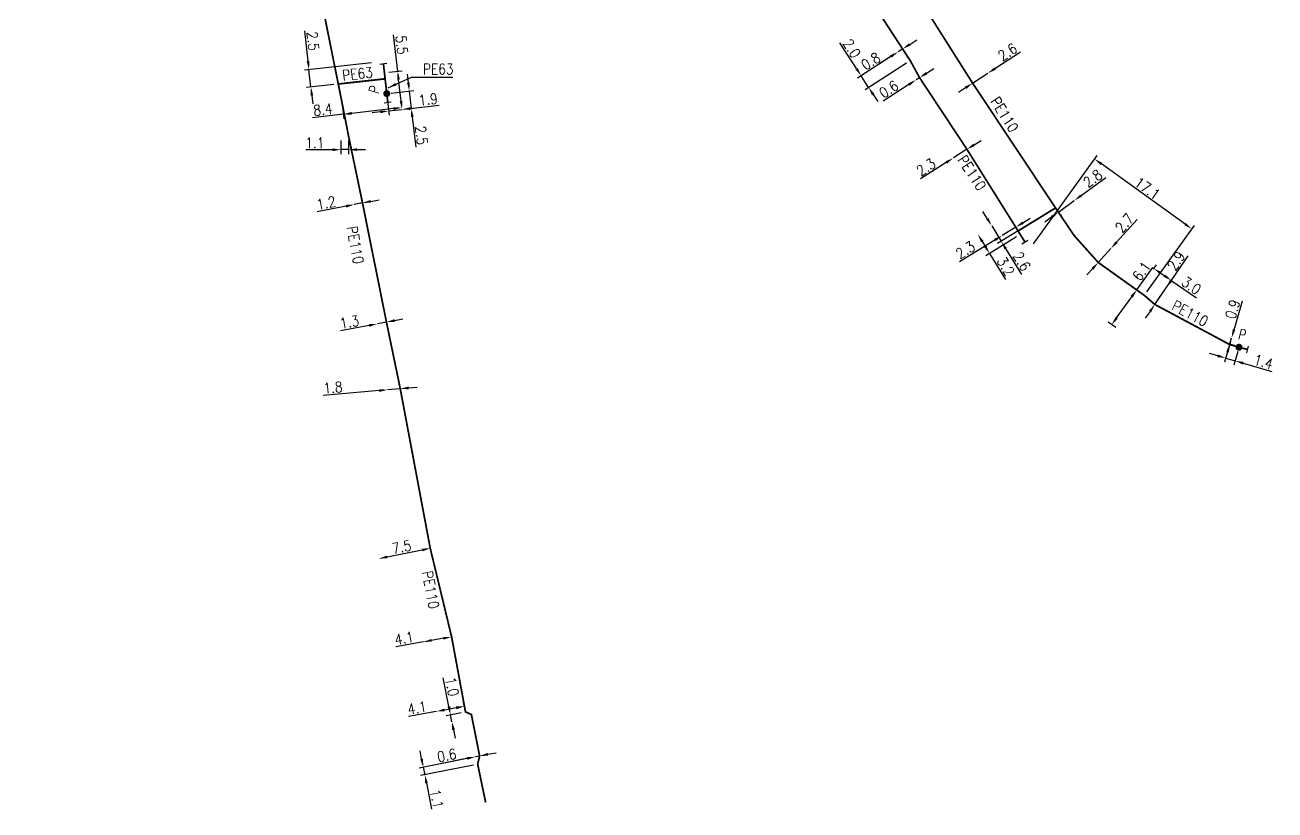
# Model space of a CAD drawing. Header units: millimetres. Extents: x 146997 to 147991, y 130998 to 131775.
# Drawn here: x 146999.9 to 147178.3, y 130998.9 to 131111 of the extents above; entities that cross this region are included whole.
import ezdxf
from ezdxf.enums import TextEntityAlignment as Align

# ---------------------------------------------------------------- set-up
doc = ezdxf.new("R2010")
doc.units = ezdxf.units.MM
doc.header["$PDMODE"] = 34
doc.linetypes.add('L_100_PE', pattern=[14, 10, -1.5, 1, -1.5])
doc.layers.get('0').update_dxf_attribs({"linetype": 'CONTINUOUS'})
doc.layers.get('Defpoints').update_dxf_attribs({"linetype": 'CONTINUOUS'})
for name, color, linetype in [('L_140', 3, 'CONTINUOUS'), ('L_300', 7, 'CONTINUOUS'), ('L_340', 7, 'CONTINUOUS')]:
    doc.layers.add(name, color=color, linetype=linetype)
doc.styles.add('G_ROMANS', font='ROMANS.SHX', dxfattribs={"width": 0.75})
doc.styles.get("Standard").update_dxf_attribs({"font": 'romans.shx', "width": 0.85})
doc.dimstyles.get("Standard").update_dxf_attribs({"dimtxt": 1.5, "dimasz": 1.2, "dimexe": 0.625, "dimexo": 0.625, "dimgap": 0.25, "dimtad": 1, "dimdec": 1, "dimzin": 0, "dimdsep": 46, "dimtxsty": 'Standard', "dimcen": -0.5, "dimadec": 0, "dimazin": 0, "dimtfac": 1, "dimtdec": 1, "dimtmove": 0, "dimatfit": 3, "dimfxl": 0, "dimtolj": 1, "dimtzin": 0, "dimarcsym": 0})

# ---------------------------------------------------------------- blocks, each defined once
blk = doc.blocks.new('*D7')
at = {"layer": 'Defpoints', "color": 0, "linetype": 'Continuous', "transparency": 16777216}
for p in [(147152.55, 131091.84), (147143.49, 131079.22), (147159.64, 131072.39)]:
    blk.add_point(p, dxfattribs=at)
at = {"layer": 'L_140', "color": 0, "linetype": 'Continuous', "lineweight": -2, "transparency": 16777216}
for p, q in [((147143.85, 131079.73), (147152.91, 131092.34)), ((147165.46, 131082.56), (147153.52, 131091.14)), ((147160, 131072.9), (147166.8, 131082.37))]:
    blk.add_line(p, q, dxfattribs=at)
at = {"layer": 'L_140', "color": 0, "linetype": 'Continuous', "transparency": 16777216}
for points in [[(147153.64, 131091.3), (147153.41, 131090.97), (147152.55, 131091.84)], [(147165.58, 131082.72), (147165.35, 131082.4), (147166.44, 131081.86)]]:
    blk.add_solid(points, dxfattribs=at)
at = {"layer": 'L_140', "color": 0, "linetype": 'Continuous', "transparency": 16777216, "insert": (147160.08, 131087.66), "char_height": 1.5, "attachment_point": 5, "rotation": 324.3201}
blk.add_mtext('\\A1;17.1', dxfattribs=at)
blk = doc.blocks.new('*D8')
at = {"layer": 'Defpoints', "color": 0, "linetype": 'Continuous', "transparency": 16777216}
for p in [(147159.64, 131072.39), (147155, 131068.21), (147156.08, 131067.43)]:
    blk.add_point(p, dxfattribs=at)
at = {"layer": 'L_140', "color": 0, "linetype": 'Continuous', "lineweight": -2, "transparency": 16777216}
for p, q in [((147158.56, 131073.16), (147160.86, 131076.37)), ((147155.7, 131069.18), (147157.86, 131072.19)), ((147159.13, 131072.75), (147158.05, 131073.53)), ((147155.57, 131067.8), (147154.49, 131068.57))]:
    blk.add_line(p, q, dxfattribs=at)
at = {"layer": 'L_140', "color": 0, "linetype": 'Continuous', "transparency": 16777216}
for points in [[(147157.7, 131072.3), (147158.02, 131072.07), (147158.56, 131073.16)], [(147155.54, 131069.3), (147155.86, 131069.06), (147155, 131068.21)]]:
    blk.add_solid(points, dxfattribs=at)
at = {"layer": 'L_140', "color": 0, "linetype": 'Continuous', "transparency": 16777216, "insert": (147159.25, 131075.83), "char_height": 1.5, "attachment_point": 5, "rotation": 54.3201}
blk.add_mtext('\\A1;6.1', dxfattribs=at)
blk = doc.blocks.new('*D9')
at = {"layer": 'Defpoints', "color": 0, "linetype": 'Continuous', "transparency": 16777216}
for p in [(147170.52, 131065.86), (147172.11, 131066.33), (147172.11, 131066.33)]:
    blk.add_point(p, dxfattribs=at)
at = {"layer": 'L_140', "color": 0, "linetype": 'Continuous', "lineweight": -2, "transparency": 16777216}
for p, q in [((147172.45, 131067.48), (147173.65, 131071.62)), ((147171.12, 131065.68), (147172.46, 131065.29)), ((147171.86, 131065.47), (147172.11, 131066.33)), ((147171.53, 131064.31), (147171.19, 131063.16))]:
    blk.add_line(p, q, dxfattribs=at)
at = {"layer": 'L_140', "color": 0, "linetype": 'Continuous', "transparency": 16777216}
for points in [[(147172.26, 131067.54), (147172.64, 131067.43), (147172.11, 131066.33)], [(147171.34, 131064.37), (147171.72, 131064.26), (147171.86, 131065.47)]]:
    blk.add_solid(points, dxfattribs=at)
at = {"layer": 'L_140', "color": 0, "linetype": 'Continuous', "transparency": 16777216, "insert": (147172.26, 131070.41), "char_height": 1.5, "attachment_point": 5, "rotation": 73.8123}
blk.add_mtext('\\A1;0.9', dxfattribs=at)
blk = doc.blocks.new('*D10')
at = {"layer": 'Defpoints', "color": 0, "linetype": 'Continuous', "transparency": 16777216}
for p in [(147172.11, 131066.33), (147173.18, 131064.98), (147172.62, 131063.04)]:
    blk.add_point(p, dxfattribs=at)
at = {"layer": 'L_300', "color": 0, "linetype": 'Continuous', "lineweight": -2, "transparency": 16777216}
for p, q in [((147171.94, 131065.73), (147171.1, 131062.83)), ((147170.12, 131063.76), (147168.97, 131064.09)), ((147171.27, 131063.43), (147172.62, 131063.04)), ((147173, 131064.38), (147172.44, 131062.44)), ((147173.77, 131062.7), (147177.85, 131061.52))]:
    blk.add_line(p, q, dxfattribs=at)
at = {"layer": 'L_300', "color": 0, "linetype": 'Continuous', "transparency": 16777216}
for points in [[(147170.17, 131063.95), (147170.06, 131063.57), (147171.27, 131063.43)], [(147173.82, 131062.89), (147173.71, 131062.51), (147172.62, 131063.04)]]:
    blk.add_solid(points, dxfattribs=at)
at = {"layer": 'L_300', "color": 0, "linetype": 'Continuous', "transparency": 16777216, "insert": (147176.66, 131062.9), "char_height": 1.5, "attachment_point": 5, "rotation": 343.8114}
blk.add_mtext('\\A1;1.4', dxfattribs=at)
blk = doc.blocks.new('L_300_12')
at = {"color": 0, "linetype": 'Continuous', "const_width": 0.497, "flags": 128}
blk.add_lwpolyline([(-0.25, 0, 1), (0.25, 0, 1)], format="xyb", close=True, dxfattribs=at)
at = {"color": 0, "linetype": 'Continuous', "style": 'G_ROMANS', "width": 0.75}
blk.add_text('P', height=1.5, dxfattribs=at).set_placement((0, 1.85), align=Align.MIDDLE)
at = {"color": 0, "linetype": 'Continuous', "width": 0.75, "flags": 3}
for tag, p in [('DEF_LEG', (0, -5)), ('DEF_COUP', (0, -7.5)), ('DEF_TYPE', (0, -10))]:
    blk.add_attdef(tag, text='', height=1.2, dxfattribs=at).set_placement(p, align=Align.MIDDLE)
blk = doc.blocks.new('L_340_07')
at = {"color": 0, "linetype": 'Continuous', "const_width": 0.25, "flags": 128}
blk.add_lwpolyline([(0, 0), (1.25, 0)], dxfattribs=at)
at = {"color": 0, "linetype": 'Continuous', "flags": 128}
blk.add_lwpolyline([(1.25, -0.5), (1.25, 0.5)], dxfattribs=at)
at = {"color": 0, "linetype": 'Continuous', "width": 0.75, "flags": 3}
for tag, p in [('DEF_LEG', (0.72, -3.47)), ('DEF_COUP', (0.72, -5.97)), ('DEF_TYPE', (0.72, -8.47))]:
    blk.add_attdef(tag, text='', height=1.2, dxfattribs=at).set_placement(p, align=Align.MIDDLE)
blk = doc.blocks.new('*D519')
at = {"layer": 'Defpoints', "color": 0, "linetype": 'Continuous', "transparency": 16777216}
for p in [(147161.02, 131076.22), (147160.6, 131075.61), (147161.14, 131071.09)]:
    blk.add_point(p, dxfattribs=at)
at = {"layer": 'L_140', "color": 0, "linetype": 'Continuous', "lineweight": -2, "transparency": 16777216}
for p, q in [((147160.95, 131076.12), (147161.37, 131076.73)), ((147161.49, 131071.6), (147163.85, 131075.04)), ((147162.01, 131075.54), (147162.5, 131075.2)), ((147163.49, 131074.52), (147167.1, 131072.05))]:
    blk.add_line(p, q, dxfattribs=at)
at = {"layer": 'L_140', "color": 0, "linetype": 'Continuous', "transparency": 16777216}
for points in [[(147162.12, 131075.7), (147161.89, 131075.37), (147161.02, 131076.22)], [(147162.62, 131075.36), (147162.39, 131075.03), (147163.49, 131074.52)]]:
    blk.add_solid(points, dxfattribs=at)
at = {"layer": 'L_140', "color": 0, "linetype": 'Continuous', "transparency": 16777216, "insert": (147166.36, 131073.77), "char_height": 1.5, "attachment_point": 5, "rotation": 325.572}
blk.add_mtext('\\A1;3.0', dxfattribs=at)
blk = doc.blocks.new('*D520')
at = {"layer": 'Defpoints', "color": 0, "linetype": 'Continuous', "transparency": 16777216}
for p in [(147154.88, 131079.08), (147154.88, 131079.08), (147153.07, 131077.08)]:
    blk.add_point(p, dxfattribs=at)
at = {"layer": 'L_140', "color": 0, "linetype": 'Continuous', "lineweight": -2, "transparency": 16777216}
for p, q in [((147155.69, 131079.97), (147158.62, 131083.21)), ((147153.07, 131077.08), (147154.88, 131079.08)), ((147152.26, 131076.19), (147151.46, 131075.3))]:
    blk.add_line(p, q, dxfattribs=at)
at = {"layer": 'L_140', "color": 0, "linetype": 'Continuous', "transparency": 16777216}
for points in [[(147155.54, 131080.1), (147155.84, 131079.83), (147154.88, 131079.08)], [(147152.12, 131076.32), (147152.41, 131076.05), (147153.07, 131077.08)]]:
    blk.add_solid(points, dxfattribs=at)
at = {"layer": 'L_140', "color": 0, "linetype": 'Continuous', "transparency": 16777216, "insert": (147156.82, 131082.7), "char_height": 1.5, "attachment_point": 5, "rotation": 47.8344}
blk.add_mtext('\\A1;2.7', dxfattribs=at)
blk = doc.blocks.new('*D521')
at = {"layer": 'Defpoints', "color": 0, "linetype": 'Continuous', "transparency": 16777216}
for p in [(147141.63, 131081.58), (147139.34, 131080.91), (147139.34, 131080.91)]:
    blk.add_point(p, dxfattribs=at)
at = {"layer": 'L_140', "color": 0, "linetype": 'Continuous', "lineweight": -2, "transparency": 16777216}
for p, q in [((147142.32, 131082.75), (147143.34, 131083.38)), ((147141.3, 131082.12), (147139.34, 131080.91)), ((147141.3, 131082.11), (147140.97, 131082.65)), ((147138.32, 131080.28), (147133.28, 131077.17))]:
    blk.add_line(p, q, dxfattribs=at)
at = {"layer": 'L_140', "color": 0, "linetype": 'Continuous', "transparency": 16777216}
for points in [[(147142.21, 131082.92), (147142.42, 131082.58), (147141.3, 131082.12)], [(147138.21, 131080.45), (147138.42, 131080.11), (147139.34, 131080.91)]]:
    blk.add_solid(points, dxfattribs=at)
at = {"layer": 'L_140', "color": 0, "linetype": 'Continuous', "transparency": 16777216, "insert": (147134.11, 131078.86), "char_height": 1.5, "attachment_point": 5, "rotation": 31.6743}
blk.add_mtext('\\A1;2.3', dxfattribs=at)
blk = doc.blocks.new('*D522')
at = {"layer": 'Defpoints', "color": 0, "linetype": 'Continuous', "transparency": 16777216}
for p in [(147132.39, 131091.99), (147132.39, 131091.99), (147134.33, 131093.23)]:
    blk.add_point(p, dxfattribs=at)
at = {"layer": 'L_140', "color": 0, "linetype": 'Continuous', "lineweight": -2, "transparency": 16777216}
for p, q in [((147135.34, 131093.87), (147136.35, 131094.51)), ((147134.33, 131093.23), (147132.39, 131091.99)), ((147131.38, 131091.35), (147127.69, 131089))]:
    blk.add_line(p, q, dxfattribs=at)
at = {"layer": 'L_140', "color": 0, "linetype": 'Continuous', "transparency": 16777216}
for points in [[(147135.23, 131094.04), (147135.45, 131093.7), (147134.33, 131093.23)], [(147131.27, 131091.51), (147131.48, 131091.18), (147132.39, 131091.99)]]:
    blk.add_solid(points, dxfattribs=at)
at = {"layer": 'L_140', "color": 0, "linetype": 'Continuous', "transparency": 16777216, "insert": (147128.49, 131090.69), "char_height": 1.5, "attachment_point": 5, "rotation": 32.4803}
blk.add_mtext('\\A1;2.3', dxfattribs=at)
blk = doc.blocks.new('*D523')
at = {"layer": 'Defpoints', "color": 0, "linetype": 'Continuous', "transparency": 16777216}
for p in [(147124.49, 131107.13), (147124.49, 131107.13), (147126.24, 131105.88)]:
    blk.add_point(p, dxfattribs=at)
at = {"layer": 'L_140', "color": 0, "linetype": 'Continuous', "lineweight": -2, "transparency": 16777216}
for p, q in [((147125.91, 131106.4), (147124.82, 131108.09)), ((147126.17, 131108.21), (147127.18, 131108.86)), ((147123.48, 131106.48), (147119.8, 131104.11)), ((147125.16, 131107.56), (147124.49, 131107.13)), ((147124.83, 131106.6), (147124.83, 131106.6))]:
    blk.add_line(p, q, dxfattribs=at)
at = {"layer": 'L_140', "color": 0, "linetype": 'Continuous', "transparency": 16777216}
for points in [[(147126.06, 131108.38), (147126.28, 131108.04), (147125.16, 131107.56)], [(147123.37, 131106.65), (147123.59, 131106.31), (147124.49, 131107.13)]]:
    blk.add_solid(points, dxfattribs=at)
at = {"layer": 'L_140', "color": 0, "linetype": 'Continuous', "transparency": 16777216, "insert": (147120.6, 131105.81), "char_height": 1.5, "attachment_point": 5, "rotation": 32.7704}
blk.add_mtext('\\A1;0.8', dxfattribs=at)
blk = doc.blocks.new('*D524')
at = {"layer": 'Defpoints', "color": 0, "linetype": 'Continuous', "transparency": 16777216}
for p in [(147127.06, 131103.13), (147127.06, 131103.13), (147127.57, 131103.45)]:
    blk.add_point(p, dxfattribs=at)
at = {"layer": 'L_140', "color": 0, "linetype": 'Continuous', "lineweight": -2, "transparency": 16777216}
for p, q in [((147128.58, 131104.1), (147129.59, 131104.75)), ((147126.05, 131102.48), (147122.38, 131100.11)), ((147127.57, 131103.45), (147127.06, 131103.13))]:
    blk.add_line(p, q, dxfattribs=at)
at = {"layer": 'L_140', "color": 0, "linetype": 'Continuous', "transparency": 16777216}
for points in [[(147128.47, 131104.27), (147128.68, 131103.93), (147127.57, 131103.45)], [(147125.95, 131102.65), (147126.16, 131102.31), (147127.06, 131103.13)]]:
    blk.add_solid(points, dxfattribs=at)
at = {"layer": 'L_140', "color": 0, "linetype": 'Continuous', "transparency": 16777216, "insert": (147123.17, 131101.81), "char_height": 1.5, "attachment_point": 5, "rotation": 32.7705}
blk.add_mtext('\\A1;0.6', dxfattribs=at)
blk = doc.blocks.new('*D473')
at = {"layer": 'Defpoints', "color": 0, "linetype": 'Continuous', "transparency": 16777216}
for p in [(147044.96, 131095.12), (147046.06, 131095.12), (147044.97, 131093.18)]:
    blk.add_point(p, dxfattribs=at)
at = {"layer": 'L_140', "color": 0, "linetype": 'Continuous', "lineweight": -2, "transparency": 16777216}
for p, q in [((147044.96, 131094.49), (147044.97, 131092.55)), ((147046.06, 131094.5), (147046.07, 131092.56)), ((147043.77, 131093.17), (147039.95, 131093.15)), ((147046.07, 131093.18), (147044.97, 131093.18)), ((147047.27, 131093.19), (147048.47, 131093.19))]:
    blk.add_line(p, q, dxfattribs=at)
at = {"layer": 'L_140', "color": 0, "linetype": 'Continuous', "transparency": 16777216}
for points in [[(147043.77, 131093.37), (147043.77, 131092.97), (147044.97, 131093.18)], [(147047.27, 131093.39), (147047.27, 131092.99), (147046.07, 131093.18)]]:
    blk.add_solid(points, dxfattribs=at)
at = {"layer": 'L_140', "color": 0, "linetype": 'Continuous', "transparency": 16777216, "insert": (147041.25, 131094.16), "char_height": 1.5, "attachment_point": 5, "rotation": 0.2561}
blk.add_mtext('\\A1;1.1', dxfattribs=at)
blk = doc.blocks.new('*D474')
at = {"layer": 'Defpoints', "color": 0, "linetype": 'Continuous', "transparency": 16777216}
for p in [(147046.87, 131085.34), (147046.87, 131085.34), (147048.05, 131085.57)]:
    blk.add_point(p, dxfattribs=at)
at = {"layer": 'L_140', "color": 0, "linetype": 'Continuous', "lineweight": -2, "transparency": 16777216}
for p, q in [((147045.7, 131085.11), (147041.59, 131084.29)), ((147048.05, 131085.57), (147046.87, 131085.34)), ((147049.23, 131085.8), (147050.41, 131086.04))]:
    blk.add_line(p, q, dxfattribs=at)
at = {"layer": 'L_140', "color": 0, "linetype": 'Continuous', "transparency": 16777216}
for points in [[(147045.66, 131085.3), (147045.74, 131084.91), (147046.87, 131085.34)], [(147049.19, 131086), (147049.27, 131085.61), (147048.05, 131085.57)]]:
    blk.add_solid(points, dxfattribs=at)
at = {"layer": 'L_140', "color": 0, "linetype": 'Continuous', "transparency": 16777216, "insert": (147042.86, 131085.56), "char_height": 1.5, "attachment_point": 5, "rotation": 11.1723}
blk.add_mtext('\\A1;1.2', dxfattribs=at)
blk = doc.blocks.new('*D475')
at = {"layer": 'Defpoints', "color": 0, "linetype": 'Continuous', "transparency": 16777216}
for p in [(147050.19, 131068.32), (147050.19, 131068.32), (147051.47, 131068.57)]:
    blk.add_point(p, dxfattribs=at)
at = {"layer": 'L_140', "color": 0, "linetype": 'Continuous', "lineweight": -2, "transparency": 16777216}
for p, q in [((147052.64, 131068.8), (147053.82, 131069.03)), ((147049.01, 131068.1), (147044.9, 131067.3)), ((147051.47, 131068.57), (147050.19, 131068.32))]:
    blk.add_line(p, q, dxfattribs=at)
at = {"layer": 'L_140', "color": 0, "linetype": 'Continuous', "transparency": 16777216}
for points in [[(147052.61, 131068.99), (147052.68, 131068.6), (147051.47, 131068.57)], [(147048.97, 131068.29), (147049.05, 131067.9), (147050.19, 131068.32)]]:
    blk.add_solid(points, dxfattribs=at)
at = {"layer": 'L_140', "color": 0, "linetype": 'Continuous', "transparency": 16777216, "insert": (147046.18, 131068.57), "char_height": 1.5, "attachment_point": 5, "rotation": 10.9552}
blk.add_mtext('\\A1;1.3', dxfattribs=at)
blk = doc.blocks.new('*D476')
at = {"layer": 'Defpoints', "color": 0, "linetype": 'Continuous', "transparency": 16777216}
for p in [(147051.65, 131058.91), (147051.65, 131058.91), (147053.44, 131059.06)]:
    blk.add_point(p, dxfattribs=at)
at = {"layer": 'L_140', "color": 0, "linetype": 'Continuous', "lineweight": -2, "transparency": 16777216}
for p, q in [((147050.46, 131058.8), (147042.43, 131058.09)), ((147053.44, 131059.06), (147051.65, 131058.91)), ((147054.64, 131059.17), (147055.83, 131059.27))]:
    blk.add_line(p, q, dxfattribs=at)
at = {"layer": 'L_140', "color": 0, "linetype": 'Continuous', "transparency": 16777216}
for points in [[(147050.44, 131059), (147050.47, 131058.6), (147051.65, 131058.91)], [(147054.62, 131059.37), (147054.66, 131058.97), (147053.44, 131059.06)]]:
    blk.add_solid(points, dxfattribs=at)
at = {"layer": 'L_140', "color": 0, "linetype": 'Continuous', "transparency": 16777216, "insert": (147043.83, 131059.22), "char_height": 1.5, "attachment_point": 5, "rotation": 5.0393}
blk.add_mtext('\\A1;1.8', dxfattribs=at)
blk = doc.blocks.new('*D477')
at = {"layer": 'Defpoints', "color": 0, "linetype": 'Continuous', "transparency": 16777216}
for p in [(147056.74, 131022.93), (147056.74, 131022.93), (147060.77, 131023.65)]:
    blk.add_point(p, dxfattribs=at)
at = {"layer": 'L_140', "color": 0, "linetype": 'Continuous', "lineweight": -2, "transparency": 16777216}
for p, q in [((147056.74, 131022.93), (147052.79, 131022.23)), ((147059.59, 131023.44), (147057.92, 131023.14))]:
    blk.add_line(p, q, dxfattribs=at)
at = {"layer": 'L_140', "color": 0, "linetype": 'Continuous', "transparency": 16777216}
for points in [[(147057.88, 131023.34), (147057.95, 131022.94), (147056.74, 131022.93)], [(147059.56, 131023.63), (147059.63, 131023.24), (147060.77, 131023.65)]]:
    blk.add_solid(points, dxfattribs=at)
at = {"layer": 'L_140', "color": 0, "linetype": 'Continuous', "transparency": 16777216, "insert": (147054, 131023.46), "char_height": 1.5, "attachment_point": 5, "rotation": 10.0951}
blk.add_mtext('\\A1;4.1', dxfattribs=at)
blk = doc.blocks.new('*D478')
at = {"layer": 'Defpoints', "color": 0, "linetype": 'Continuous', "transparency": 16777216}
for p in [(147058.57, 131012.99), (147058.57, 131012.99), (147062.75, 131012.94)]:
    blk.add_point(p, dxfattribs=at)
at = {"layer": 'L_140', "color": 0, "linetype": 'Continuous', "lineweight": -2, "transparency": 16777216}
for p, q in [((147061.42, 131013.51), (147059.75, 131013.2)), ((147062.63, 131013.55), (147062.49, 131014.34)), ((147058.57, 131012.99), (147054.63, 131012.26))]:
    blk.add_line(p, q, dxfattribs=at)
at = {"layer": 'L_140', "color": 0, "linetype": 'Continuous', "transparency": 16777216}
for points in [[(147059.71, 131013.4), (147059.78, 131013.01), (147058.57, 131012.99)], [(147061.38, 131013.71), (147061.46, 131013.31), (147062.6, 131013.73)]]:
    blk.add_solid(points, dxfattribs=at)
at = {"layer": 'L_140', "color": 0, "linetype": 'Continuous', "transparency": 16777216, "insert": (147055.83, 131013.5), "char_height": 1.5, "attachment_point": 5, "rotation": 10.4262}
blk.add_mtext('\\A1;4.1', dxfattribs=at)
blk = doc.blocks.new('*D479')
at = {"layer": 'Defpoints', "color": 0, "linetype": 'Continuous', "transparency": 16777216}
for p in [(147050.37, 131034.81), (147050.37, 131034.81), (147057.72, 131036.28)]:
    blk.add_point(p, dxfattribs=at)
at = {"layer": 'L_140', "color": 0, "linetype": 'Continuous', "lineweight": -2, "transparency": 16777216}
for p, q in [((147057.6, 131036.89), (147057.6, 131036.89)), ((147050.25, 131035.42), (147050.25, 131035.42)), ((147056.55, 131036.04), (147051.55, 131035.04))]:
    blk.add_line(p, q, dxfattribs=at)
at = {"layer": 'L_140', "color": 0, "linetype": 'Continuous', "transparency": 16777216}
for points in [[(147051.51, 131035.24), (147051.59, 131034.85), (147050.37, 131034.81)], [(147056.51, 131036.24), (147056.59, 131035.85), (147057.72, 131036.28)]]:
    blk.add_solid(points, dxfattribs=at)
at = {"layer": 'L_140', "color": 0, "linetype": 'Continuous', "transparency": 16777216, "insert": (147053.64, 131036.48), "char_height": 1.5, "attachment_point": 5, "rotation": 11.3152}
blk.add_mtext('\\A1;7.5', dxfattribs=at)
blk = doc.blocks.new('*D480')
at = {"layer": 'Defpoints', "color": 0, "linetype": 'Continuous', "transparency": 16777216}
for p in [(147040.41, 131104.61), (147049.97, 131105.66), (147044.59, 131102.55)]:
    blk.add_point(p, dxfattribs=at)
at = {"layer": 'L_140', "color": 0, "linetype": 'Continuous', "lineweight": -2, "transparency": 16777216}
for p, q in [((147040.28, 131105.8), (147039.81, 131110.14)), ((147049.35, 131105.59), (147039.79, 131104.54)), ((147040.69, 131102.12), (147040.41, 131104.61)), ((147043.97, 131102.48), (147040.07, 131102.05)), ((147040.82, 131100.93), (147040.95, 131099.73))]:
    blk.add_line(p, q, dxfattribs=at)
at = {"layer": 'L_140', "color": 0, "linetype": 'Continuous', "transparency": 16777216}
for points in [[(147040.48, 131105.82), (147040.08, 131105.78), (147040.41, 131104.61)], [(147041.02, 131100.95), (147040.62, 131100.91), (147040.69, 131102.12)]]:
    blk.add_solid(points, dxfattribs=at)
at = {"layer": 'L_140', "color": 0, "linetype": 'Continuous', "transparency": 16777216, "insert": (147040.97, 131108.68), "char_height": 1.5, "attachment_point": 5, "rotation": 276.2779}
blk.add_mtext('\\A1;2.5', dxfattribs=at)
blk = doc.blocks.new('*D481')
at = {"layer": 'Defpoints', "color": 0, "linetype": 'Continuous', "transparency": 16777216}
for p in [(147051.52, 131101.18), (147053.69, 131098.92), (147053.69, 131098.92)]:
    blk.add_point(p, dxfattribs=at)
at = {"layer": 'L_300', "color": 0, "linetype": 'Continuous', "lineweight": -2, "transparency": 16777216}
for p, q in [((147051.59, 131100.56), (147051.87, 131098.08)), ((147051.8, 131098.7), (147053.69, 131098.92)), ((147054.88, 131099.05), (147058.98, 131099.52)), ((147050.61, 131098.56), (147049.42, 131098.43))]:
    blk.add_line(p, q, dxfattribs=at)
at = {"layer": 'L_300', "color": 0, "linetype": 'Continuous', "transparency": 16777216}
for points in [[(147054.86, 131099.25), (147054.91, 131098.85), (147053.69, 131098.92)], [(147050.59, 131098.76), (147050.63, 131098.37), (147051.8, 131098.7)]]:
    blk.add_solid(points, dxfattribs=at)
at = {"layer": 'L_300', "color": 0, "linetype": 'Continuous', "transparency": 16777216, "insert": (147057.42, 131100.35), "char_height": 1.5, "attachment_point": 5, "rotation": 6.5124}
blk.add_mtext('\\A1;1.9', dxfattribs=at)
blk = doc.blocks.new('*D482')
at = {"layer": 'Defpoints', "color": 0, "linetype": 'Continuous', "transparency": 16777216}
for p in [(147051.52, 131101.18), (147053.69, 131098.92), (147055.02, 131099.07)]:
    blk.add_point(p, dxfattribs=at)
at = {"layer": 'L_300', "color": 0, "linetype": 'Continuous', "lineweight": -2, "transparency": 16777216}
for p, q in [((147054.6, 131102.74), (147054.46, 131103.94)), ((147052.14, 131101.25), (147055.36, 131101.62)), ((147054.73, 131101.55), (147055.02, 131099.07)), ((147054.31, 131098.99), (147055.64, 131099.14)), ((147055.15, 131097.87), (147055.65, 131093.53))]:
    blk.add_line(p, q, dxfattribs=at)
at = {"layer": 'L_300', "color": 0, "linetype": 'Continuous', "transparency": 16777216}
for points in [[(147054.8, 131102.77), (147054.4, 131102.72), (147054.73, 131101.55)], [(147055.35, 131097.9), (147054.96, 131097.85), (147055.02, 131099.07)]]:
    blk.add_solid(points, dxfattribs=at)
at = {"layer": 'L_300', "color": 0, "linetype": 'Continuous', "transparency": 16777216, "insert": (147056.46, 131095.22), "char_height": 1.5, "attachment_point": 5, "rotation": 276.5124}
blk.add_mtext('\\A1;2.5', dxfattribs=at)
blk = doc.blocks.new('*D483')
at = {"layer": 'Defpoints', "color": 0, "linetype": 'Continuous', "transparency": 16777216}
for p in [(147051.18, 131104.16), (147053.69, 131098.92), (147053.69, 131098.92)]:
    blk.add_point(p, dxfattribs=at)
at = {"layer": 'L_340', "color": 0, "linetype": 'Continuous', "lineweight": -2, "transparency": 16777216}
for p, q in [((147053.07, 131104.38), (147052.47, 131109.59)), ((147051.8, 131104.24), (147053.69, 131104.45)), ((147053.55, 131100.11), (147053.2, 131103.19)), ((147054.31, 131098.99), (147054.31, 131098.99))]:
    blk.add_line(p, q, dxfattribs=at)
at = {"layer": 'L_340', "color": 0, "linetype": 'Continuous', "transparency": 16777216}
for points in [[(147053.4, 131103.21), (147053, 131103.17), (147053.07, 131104.38)], [(147053.75, 131100.13), (147053.36, 131100.09), (147053.69, 131098.92)]]:
    blk.add_solid(points, dxfattribs=at)
at = {"layer": 'L_340', "color": 0, "linetype": 'Continuous', "transparency": 16777216, "insert": (147053.64, 131108.13), "char_height": 1.5, "attachment_point": 5, "rotation": 276.5124}
blk.add_mtext('\\A1;5.5', dxfattribs=at)
blk = doc.blocks.new('*D484')
at = {"layer": 'Defpoints', "color": 0, "linetype": 'Continuous', "transparency": 16777216}
for p in [(147060.82, 131011.53), (147060.82, 131011.53), (147062.75, 131012.94)]:
    blk.add_point(p, dxfattribs=at)
at = {"layer": 'L_140', "color": 0, "linetype": 'Continuous', "lineweight": -2, "transparency": 16777216}
for p, q in [((147060.39, 131013.69), (147059.57, 131017.8)), ((147062.13, 131012.81), (147060.01, 131012.39)), ((147060.82, 131011.53), (147060.62, 131012.51)), ((147061.05, 131010.36), (147061.28, 131009.18))]:
    blk.add_line(p, q, dxfattribs=at)
at = {"layer": 'L_140', "color": 0, "linetype": 'Continuous', "transparency": 16777216}
for points in [[(147060.58, 131013.73), (147060.19, 131013.65), (147060.62, 131012.51)], [(147061.25, 131010.39), (147060.85, 131010.32), (147060.82, 131011.53)]]:
    blk.add_solid(points, dxfattribs=at)
at = {"layer": 'L_140', "color": 0, "linetype": 'Continuous', "transparency": 16777216, "insert": (147060.84, 131016.53), "char_height": 1.5, "attachment_point": 5, "rotation": 281.2641}
blk.add_mtext('\\A1;1.0', dxfattribs=at)
blk = doc.blocks.new('*D485')
at = {"layer": 'Defpoints', "color": 0, "linetype": 'Continuous', "transparency": 16777216}
for p in [(147064.18, 131006.53), (147056.73, 131005.04), (147064.49, 131005.47)]:
    blk.add_point(p, dxfattribs=at)
at = {"layer": 'L_140', "color": 0, "linetype": 'Continuous', "lineweight": -2, "transparency": 16777216}
for p, q in [((147063.57, 131006.41), (147056.12, 131004.92)), ((147056.49, 131006.22), (147056.26, 131007.4)), ((147063.88, 131005.35), (147056.33, 131003.84)), ((147056.73, 131005.04), (147056.94, 131003.96)), ((147057.18, 131002.79), (147057.92, 130999.04))]:
    blk.add_line(p, q, dxfattribs=at)
at = {"layer": 'L_140', "color": 0, "linetype": 'Continuous', "transparency": 16777216}
for points in [[(147056.69, 131006.26), (147056.3, 131006.18), (147056.73, 131005.04)], [(147057.37, 131002.83), (147056.98, 131002.75), (147056.94, 131003.96)]]:
    blk.add_solid(points, dxfattribs=at)
at = {"layer": 'L_140', "color": 0, "linetype": 'Continuous', "transparency": 16777216, "insert": (147058.65, 131000.52), "char_height": 1.5, "attachment_point": 5, "rotation": 281.2653}
blk.add_mtext('\\A1;1.1', dxfattribs=at)
blk = doc.blocks.new('*D486')
at = {"layer": 'Defpoints', "color": 0, "linetype": 'Continuous', "transparency": 16777216}
for p in [(147064.18, 131006.53), (147064.18, 131006.53), (147064.77, 131006.64)]:
    blk.add_point(p, dxfattribs=at)
at = {"layer": 'L_140', "color": 0, "linetype": 'Continuous', "lineweight": -2, "transparency": 16777216}
for p, q in [((147063, 131006.29), (147058.72, 131005.44)), ((147064.77, 131006.64), (147064.18, 131006.53)), ((147065.95, 131006.88), (147067.12, 131007.11)), ((147064.3, 131005.91), (147064.3, 131005.91)), ((147064.89, 131006.03), (147064.89, 131006.03))]:
    blk.add_line(p, q, dxfattribs=at)
at = {"layer": 'L_140', "color": 0, "linetype": 'Continuous', "transparency": 16777216}
for points in [[(147062.96, 131006.49), (147063.04, 131006.1), (147064.18, 131006.53)], [(147065.91, 131007.08), (147065.98, 131006.68), (147064.77, 131006.64)]]:
    blk.add_solid(points, dxfattribs=at)
at = {"layer": 'L_140', "color": 0, "linetype": 'Continuous', "transparency": 16777216, "insert": (147060.08, 131006.73), "char_height": 1.5, "attachment_point": 5, "rotation": 11.2641}
blk.add_mtext('\\A1;0.6', dxfattribs=at)
blk = doc.blocks.new('*D137')
at = {"layer": 'Defpoints', "color": 0, "linetype": 'Continuous', "transparency": 16777216}
for p in [(147124.49, 131107.13), (147126.24, 131105.88), (147119.22, 131103.74)]:
    blk.add_point(p, dxfattribs=at)
at = {"layer": 'L_140', "color": 0, "linetype": 'Continuous', "lineweight": -2, "transparency": 16777216}
for p, q in [((147118.57, 131104.74), (147116.2, 131108.42)), ((147123.96, 131106.79), (147118.69, 131103.4)), ((147125.72, 131105.54), (147119.78, 131101.72)), ((147120.3, 131102.05), (147119.22, 131103.74)), ((147120.95, 131101.04), (147121.6, 131100.04))]:
    blk.add_line(p, q, dxfattribs=at)
at = {"layer": 'L_140', "color": 0, "linetype": 'Continuous', "transparency": 16777216}
for points in [[(147118.74, 131104.85), (147118.4, 131104.64), (147119.22, 131103.74)], [(147121.12, 131101.15), (147120.78, 131100.94), (147120.3, 131102.05)]]:
    blk.add_solid(points, dxfattribs=at)
at = {"layer": 'L_140', "color": 0, "linetype": 'Continuous', "transparency": 16777216, "insert": (147117.9, 131107.63), "char_height": 1.5, "attachment_point": 5, "rotation": 302.7705}
blk.add_mtext('\\A1;2.0', dxfattribs=at)
blk = doc.blocks.new('*D140')
at = {"layer": 'Defpoints', "color": 0, "linetype": 'Continuous', "transparency": 16777216}
for p in [(147045.12, 131099.91), (147053.66, 131099.18), (147053.69, 131098.92)]:
    blk.add_point(p, dxfattribs=at)
at = {"layer": 'L_140', "color": 0, "linetype": 'Continuous', "lineweight": -2, "transparency": 16777216}
for p, q in [((147045.19, 131099.29), (147045.39, 131097.6)), ((147052.47, 131099.04), (147046.51, 131098.36)), ((147053.62, 131099.54), (147053.59, 131099.8)), ((147045.31, 131098.23), (147040.91, 131097.72))]:
    blk.add_line(p, q, dxfattribs=at)
at = {"layer": 'L_140', "color": 0, "linetype": 'Continuous', "transparency": 16777216}
for points in [[(147052.45, 131099.24), (147052.49, 131098.84), (147053.66, 131099.18)], [(147046.48, 131098.56), (147046.53, 131098.16), (147045.31, 131098.23)]]:
    blk.add_solid(points, dxfattribs=at)
at = {"layer": 'L_140', "color": 0, "linetype": 'Continuous', "transparency": 16777216, "insert": (147042.4, 131098.9), "char_height": 1.5, "attachment_point": 5, "rotation": 6.5124}
blk.add_mtext('\\A1;8.4', dxfattribs=at)
blk = doc.blocks.new('*D175')
at = {"layer": 'Defpoints', "color": 0, "linetype": 'Continuous', "transparency": 16777216}
for p in [(147146.98, 131084.86), (147137.86, 131082.32), (147137.86, 131082.32)]:
    blk.add_point(p, dxfattribs=at)
at = {"layer": 'L_140', "color": 0, "linetype": 'Continuous', "lineweight": -2, "transparency": 16777216}
for p, q in [((147137.23, 131083.34), (147136.61, 131084.36)), ((147146.45, 131084.54), (147138.69, 131079.77)), ((147137.86, 131082.32), (147139.22, 131080.1)), ((147139.85, 131079.08), (147142.14, 131075.35))]:
    blk.add_line(p, q, dxfattribs=at)
at = {"layer": 'L_140', "color": 0, "linetype": 'Continuous', "transparency": 16777216}
for points in [[(147137.4, 131083.44), (147137.06, 131083.24), (147137.86, 131082.32)], [(147140.02, 131079.18), (147139.68, 131078.97), (147139.22, 131080.1)]]:
    blk.add_solid(points, dxfattribs=at)
at = {"layer": 'L_140', "color": 0, "linetype": 'Continuous', "transparency": 16777216, "insert": (147142.16, 131077.23), "char_height": 1.5, "attachment_point": 5, "rotation": 301.5502}
blk.add_mtext('\\A1;2.6', dxfattribs=at)
blk = doc.blocks.new('*D176')
at = {"layer": 'Defpoints', "color": 0, "linetype": 'Continuous', "transparency": 16777216}
for p in [(147135.88, 131081.1), (147135.88, 131081.1), (147141.94, 131081.07)]:
    blk.add_point(p, dxfattribs=at)
at = {"layer": 'L_340', "color": 0, "linetype": 'Continuous', "lineweight": -2, "transparency": 16777216}
for p, q in [((147136.51, 131080.08), (147136.93, 131079.4)), ((147141.41, 131080.74), (147137.02, 131078.05)), ((147137.55, 131078.37), (147139.84, 131074.65))]:
    blk.add_line(p, q, dxfattribs=at)
at = {"layer": 'L_340', "color": 0, "linetype": 'Continuous', "transparency": 16777216}
for points in [[(147136.68, 131080.18), (147136.34, 131079.97), (147135.88, 131081.1)], [(147137.1, 131079.5), (147136.76, 131079.29), (147137.55, 131078.37)]]:
    blk.add_solid(points, dxfattribs=at)
at = {"layer": 'L_340', "color": 0, "linetype": 'Continuous', "transparency": 16777216, "insert": (147139.86, 131076.52), "char_height": 1.5, "attachment_point": 5, "rotation": 301.5502}
blk.add_mtext('\\A1;3.2', dxfattribs=at)
blk = doc.blocks.new('*D177')
at = {"layer": 'Defpoints', "color": 0, "linetype": 'Continuous', "transparency": 16777216}
for p in [(147149.65, 131085.91), (147149.65, 131085.91), (147147.29, 131084.39)]:
    blk.add_point(p, dxfattribs=at)
at = {"layer": 'L_140', "color": 0, "linetype": 'Continuous', "lineweight": -2, "transparency": 16777216}
for p, q in [((147150.62, 131086.62), (147154.15, 131089.2)), ((147147.39, 131084.26), (147149.65, 131085.91)), ((147146.42, 131083.55), (147145.45, 131082.84)), ((147147.66, 131083.89), (147147.76, 131083.75))]:
    blk.add_line(p, q, dxfattribs=at)
at = {"layer": 'L_140', "color": 0, "linetype": 'Continuous', "transparency": 16777216}
for points in [[(147150.5, 131086.78), (147150.74, 131086.46), (147149.65, 131085.91)], [(147146.3, 131083.71), (147146.54, 131083.39), (147147.39, 131084.26)]]:
    blk.add_solid(points, dxfattribs=at)
at = {"layer": 'L_140', "color": 0, "linetype": 'Continuous', "transparency": 16777216, "insert": (147152.28, 131089.07), "char_height": 1.5, "attachment_point": 5, "rotation": 36.1369}
blk.add_mtext('\\A1;2.8', dxfattribs=at)
blk = doc.blocks.new('*D178')
at = {"layer": 'Defpoints', "color": 0, "linetype": 'Continuous', "transparency": 16777216}
for p in [(147135.14, 131102.67), (147137.32, 131104.09), (147137.32, 131104.09)]:
    blk.add_point(p, dxfattribs=at)
at = {"layer": 'L_140', "color": 0, "linetype": 'Continuous', "lineweight": -2, "transparency": 16777216}
for p, q in [((147138.33, 131104.75), (147141.99, 131107.13)), ((147135.14, 131102.67), (147137.32, 131104.09)), ((147134.14, 131102.02), (147133.13, 131101.36))]:
    blk.add_line(p, q, dxfattribs=at)
at = {"layer": 'L_140', "color": 0, "linetype": 'Continuous', "transparency": 16777216}
for points in [[(147138.22, 131104.92), (147138.44, 131104.58), (147137.32, 131104.09)], [(147134.03, 131102.19), (147134.25, 131101.85), (147135.14, 131102.67)]]:
    blk.add_solid(points, dxfattribs=at)
at = {"layer": 'L_140', "color": 0, "linetype": 'Continuous', "transparency": 16777216, "insert": (147140.12, 131107.11), "char_height": 1.5, "attachment_point": 5, "rotation": 33.0731}
blk.add_mtext('\\A1;2.6', dxfattribs=at)
blk = doc.blocks.new('*D525')
at = {"layer": 'Defpoints', "color": 0, "linetype": 'Continuous', "transparency": 16777216}
for p in [(147162.78, 131073.48), (147162.78, 131073.48), (147161.14, 131071.09)]:
    blk.add_point(p, dxfattribs=at)
at = {"layer": 'L_140', "color": 0, "linetype": 'Continuous', "lineweight": -2, "transparency": 16777216}
for p, q in [((147163.46, 131074.47), (147165.89, 131078.02)), ((147161.14, 131071.09), (147162.78, 131073.48)), ((147160.46, 131070.1), (147159.78, 131069.11))]:
    blk.add_line(p, q, dxfattribs=at)
at = {"layer": 'L_140', "color": 0, "linetype": 'Continuous', "transparency": 16777216}
for points in [[(147163.29, 131074.58), (147163.62, 131074.36), (147162.78, 131073.48)], [(147160.3, 131070.21), (147160.63, 131069.98), (147161.14, 131071.09)]]:
    blk.add_solid(points, dxfattribs=at)
at = {"layer": 'L_140', "color": 0, "linetype": 'Continuous', "transparency": 16777216, "insert": (147164.19, 131077.31), "char_height": 1.5, "attachment_point": 5, "rotation": 55.572}
blk.add_mtext('\\A1;2.9', dxfattribs=at)

msp = doc.modelspace()

# ---------------------------------------------------------------- linework, layer by layer
at = {"layer": 'L_140', "linetype": 'L_100_PE', "const_width": 0.25, "flags": 128}
for points in [[(147173.18, 131064.98), (147171.83, 131065.37), (147161.14, 131071.09), (147159.64, 131072.39), (147153.07, 131077.08), (147149.64, 131080.91), (147147.29, 131084.39), (147147.29, 131084.39), (147146.98, 131084.86), (147135.14, 131102.67), (147121.54, 131124.13), (147112.61, 131137.92), (147100.2, 131156.85), (147094.67, 131165.86), (147092.32, 131169.69), (147083.56, 131186.26), (147079.66, 131195.67), (147077.65, 131201.56), (147067.98, 131240.84), (147057.72, 131282.27), (147053.81, 131299.43), (147048.32, 131318.87), (147041.71, 131341.08), (147036.54, 131356.71), (147036.23, 131357.65), (147034.28, 131362.97), (147026.2, 131384.05), (147019.65, 131400.61), (147000, 131451.82)], [(147007.13, 131414.23), (147022.06, 131376.66), (147026.66, 131364.85), (147031, 131349.42), (147033.14, 131338.83), (147034.96, 131324.25), (147035.84, 131308.27), (147034.69, 131284.2), (147034.61, 131282.6), (147033.9, 131275.23), (147033.23, 131230.53), (147034.47, 131202.19), (147036.25, 131178.64), (147037.1, 131166.57), (147039.2, 131140.17), (147042, 131115.44), (147044.59, 131102.55), (147045.12, 131099.91), (147046.06, 131095.12), (147048.05, 131085.57), (147051.47, 131068.57), (147053.44, 131059.06), (147057.72, 131036.28), (147060.77, 131023.65), (147062.75, 131012.94), (147063.59, 131012.56), (147064.77, 131006.64), (147064.49, 131005.47), (147065.63, 131000)], [(147110.41, 131129.59), (147115.15, 131122.62), (147120.14, 131115.22), (147126.24, 131105.88), (147127.57, 131103.45), (147134.33, 131093.23), (147141.63, 131081.58), (147141.63, 131081.58), (147141.94, 131081.07)], [(147141.63, 131081.58), (147141.63, 131081.58), (147146.98, 131084.86)]]:
    msp.add_lwpolyline(points, dxfattribs=at)
at = {"layer": 'L_140', "linetype": 'L_100_PE', "flags": 128}
for points in [[(147051.52, 131101.18, 0.25, 0.25, 0), (147051.28, 131103.29, 0.25, 0.25, 0), (147051.18, 131104.16, 0, 0, 0)], [(147044.59, 131102.55, 0.25, 0.25, 0), (147047.76, 131102.9, 0.25, 0.25, 0), (147051.28, 131103.29, 0, 0, 0)]]:
    msp.add_lwpolyline(points, format="xyseb", dxfattribs=at)

# ---------------------------------------------------------------- block references
at = {"layer": 'L_300'}
for p, rotation in [((147051.52, 131101.18), 71.99472048098481), ((147173.16, 131064.98), 345.5233065338089)]:
    msp.add_blockref('L_300_12', p, dxfattribs=dict(at, rotation=rotation))
at = {"layer": 'L_340'}
for p, rotation in [((147051.18, 131104.16), 96.51242028221026), ((147051.52, 131101.18), 276.5124202819525), ((147141.94, 131081.07), 302.0436154824337), ((147173.18, 131064.98), 345.0509594868647)]:
    msp.add_blockref('L_340_07', p, dxfattribs=dict(at, rotation=rotation))

# ---------------------------------------------------------------- texts
at = {"layer": 'L_140', "linetype": 'Continuous', "width": 0.85}
for s, rotation, p in [('PE63', 6.2779, (147045.25, 131103.02)), ('PE110', 302.0436, (147137.61, 131100.11)), ('PE110', 303.2751, (147132.92, 131091.74)), ('PE110', 280.5653, (147045.78, 131082.12)), ('PE110', 331.8576, (147163.41, 131070.43)), ('PE110', 280.4261, (147056.55, 131032.9))]:
    msp.add_text(s, height=1.5, rotation=rotation, dxfattribs=at).set_placement(p)
at = {"layer": 'L_140', "linetype": 'Continuous', "insert": (147056.67, 131105.43), "char_height": 1.5, "attachment_point": 1}
msp.add_mtext('\\A1;PE63', dxfattribs=at)

# ---------------------------------------------------------------- dimensions: what is measured, and where the dimension line sits
at = {"layer": 'L_140', "linetype": 'Continuous'}
for base, p1, p2, angle, picture, middle in [((147040.41, 131104.61), (147044.59, 131102.55), (147049.97, 131105.66), 276.2779, '*D480', (147039.98, 131108.57)), ((147119.22, 131103.74), (147126.24, 131105.88), (147124.49, 131107.13), 302.7705, '*D137', (147117.06, 131107.09)), ((147124.49, 131107.13), (147126.24, 131105.88), (147124.49, 131107.13), 32.7704, '*D523', (147121.14, 131104.97)), ((147137.32, 131104.09), (147135.14, 131102.67), (147137.32, 131104.09), 213.0731, '*D178', (147140.66, 131106.27)), ((147127.06, 131103.13), (147127.57, 131103.45), (147127.06, 131103.13), 32.7705, '*D524', (147123.71, 131100.97)), ((147053.66, 131099.18), (147045.12, 131099.91), (147053.69, 131098.92), 186.5124, '*D140', (147042.52, 131097.91)), ((147044.97, 131093.18), (147046.06, 131095.12), (147044.96, 131095.12), 0.2561, '*D473', (147041.26, 131093.16)), ((147132.39, 131091.99), (147134.33, 131093.23), (147132.39, 131091.99), 32.4803, '*D522', (147129.03, 131089.85)), ((147152.55, 131091.84), (147159.64, 131072.39), (147143.49, 131079.22), 324.3201, '*D7', (147159.49, 131086.85)), ((147149.65, 131085.91), (147147.29, 131084.39), (147149.65, 131085.91), 216.1369, '*D177', (147152.87, 131088.26)), ((147046.87, 131085.34), (147048.05, 131085.57), (147046.87, 131085.34), 11.1723, '*D474', (147043.05, 131084.58)), ((147137.86, 131082.32), (147146.98, 131084.86), (147137.86, 131082.32), 301.5502, '*D175', (147141.31, 131076.71)), ((147139.34, 131080.91), (147141.63, 131081.58), (147139.34, 131080.91), 31.6743, '*D521', (147134.63, 131078)), ((147154.88, 131079.08), (147153.07, 131077.08), (147154.88, 131079.08), 227.8344, '*D520', (147157.56, 131082.03)), ((147155, 131068.21), (147159.64, 131072.39), (147156.08, 131067.43), 54.3201, '*D8', (147160.06, 131075.25)), ((147162.78, 131073.48), (147161.14, 131071.09), (147162.78, 131073.48), 235.572, '*D525', (147165.01, 131076.74)), ((147161.02, 131076.22), (147161.14, 131071.09), (147160.6, 131075.61), 325.572, '*D519', (147165.79, 131072.95)), ((147172.11, 131066.33), (147170.52, 131065.86), (147172.11, 131066.33), 253.8123, '*D9', (147173.22, 131070.13)), ((147050.19, 131068.32), (147051.47, 131068.57), (147050.19, 131068.32), 10.9552, '*D475', (147046.37, 131067.58)), ((147051.65, 131058.91), (147053.44, 131059.06), (147051.65, 131058.91), 5.0393, '*D476', (147043.92, 131058.22)), ((147050.37, 131034.81), (147057.72, 131036.28), (147050.37, 131034.81), 11.3152, '*D479', (147053.84, 131035.5)), ((147056.74, 131022.93), (147060.77, 131023.65), (147056.74, 131022.93), 10.0951, '*D477', (147054.17, 131022.47)), ((147060.82, 131011.53), (147062.75, 131012.94), (147060.82, 131011.53), 101.2641, '*D484', (147059.86, 131016.33)), ((147058.57, 131012.99), (147062.75, 131012.94), (147058.57, 131012.99), 10.4262, '*D478', (147056.01, 131012.52)), ((147064.18, 131006.53), (147064.77, 131006.64), (147064.18, 131006.53), 11.2641, '*D486', (147060.27, 131005.75)), ((147056.73, 131005.04), (147064.49, 131005.47), (147064.18, 131006.53), 281.2653, '*D485', (147057.67, 131000.32))]:
    dim = msp.add_linear_dim(base=base, p1=p1, p2=p2, angle=angle, dimstyle='Standard', dxfattribs=at)
    dim.commit()
    dim.dimension.update_dxf_attribs({"geometry": picture, "text_midpoint": middle, "dimtype": 160})
at = {"layer": 'L_300', "linetype": 'Continuous'}
for base, p1, p2, angle, picture, middle in [((147055.02, 131099.07), (147051.52, 131101.18), (147053.69, 131098.92), 96.5124, '*D482', (147055.47, 131095.11)), ((147053.69, 131098.92), (147051.52, 131101.18), (147053.69, 131098.92), 186.5124, '*D481', (147057.53, 131099.35)), ((147172.62, 131063.04), (147172.11, 131066.33), (147173.18, 131064.98), 163.8114, '*D10', (147176.38, 131061.94))]:
    dim = msp.add_linear_dim(base=base, p1=p1, p2=p2, angle=angle, dimstyle='Standard', dxfattribs=at)
    dim.commit()
    dim.dimension.update_dxf_attribs({"geometry": picture, "text_midpoint": middle, "dimtype": 160})
at = {"layer": 'L_340', "linetype": 'Continuous'}
for base, p1, p2, angle, picture, middle in [((147053.69, 131098.92), (147051.18, 131104.16), (147053.69, 131098.92), 96.5124, '*D483', (147052.65, 131108.02)), ((147135.88, 131081.1), (147141.94, 131081.07), (147135.88, 131081.1), 301.5502, '*D176', (147139.01, 131076))]:
    dim = msp.add_linear_dim(base=base, p1=p1, p2=p2, angle=angle, dimstyle='Standard', dxfattribs=at)
    dim.commit()
    dim.dimension.update_dxf_attribs({"geometry": picture, "text_midpoint": middle, "dimtype": 160})

# ---------------------------------------------------------------- leaders
at = {"layer": 'L_140', "linetype": 'Continuous', "annotation_type": 0, "has_hookline": 1, "hookline_direction": 0, "text_width": 4.43}
msp.add_leader([(147051.73, 131102.02), (147055.06, 131103.51), (147056.26, 131103.51)], dimstyle='Standard', dxfattribs=at)

doc.saveas('drawing.dxf')
